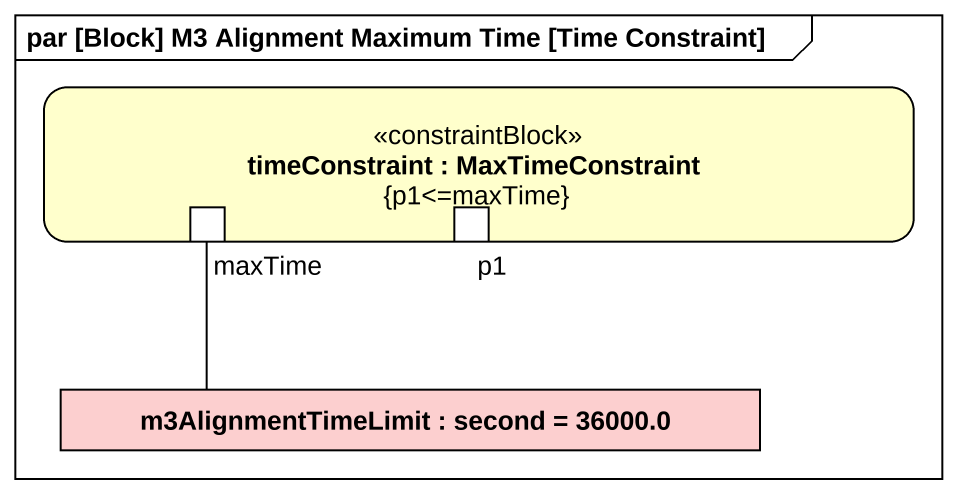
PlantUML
@startuml
mainframe par [Block] M3 Alignment Maximum Time [Time Constraint]
rectangle "timeConstraint : MaxTimeConstraint\n{p1<=maxTime}" as timeConstraint <<constraintBlock>> {
  port maxTime
  port p1
}
rectangle "m3AlignmentTimeLimit : second = 36000.0" as m3AlignmentTimeLimit #FCCFCF
maxTime -- m3AlignmentTimeLimit
@enduml
